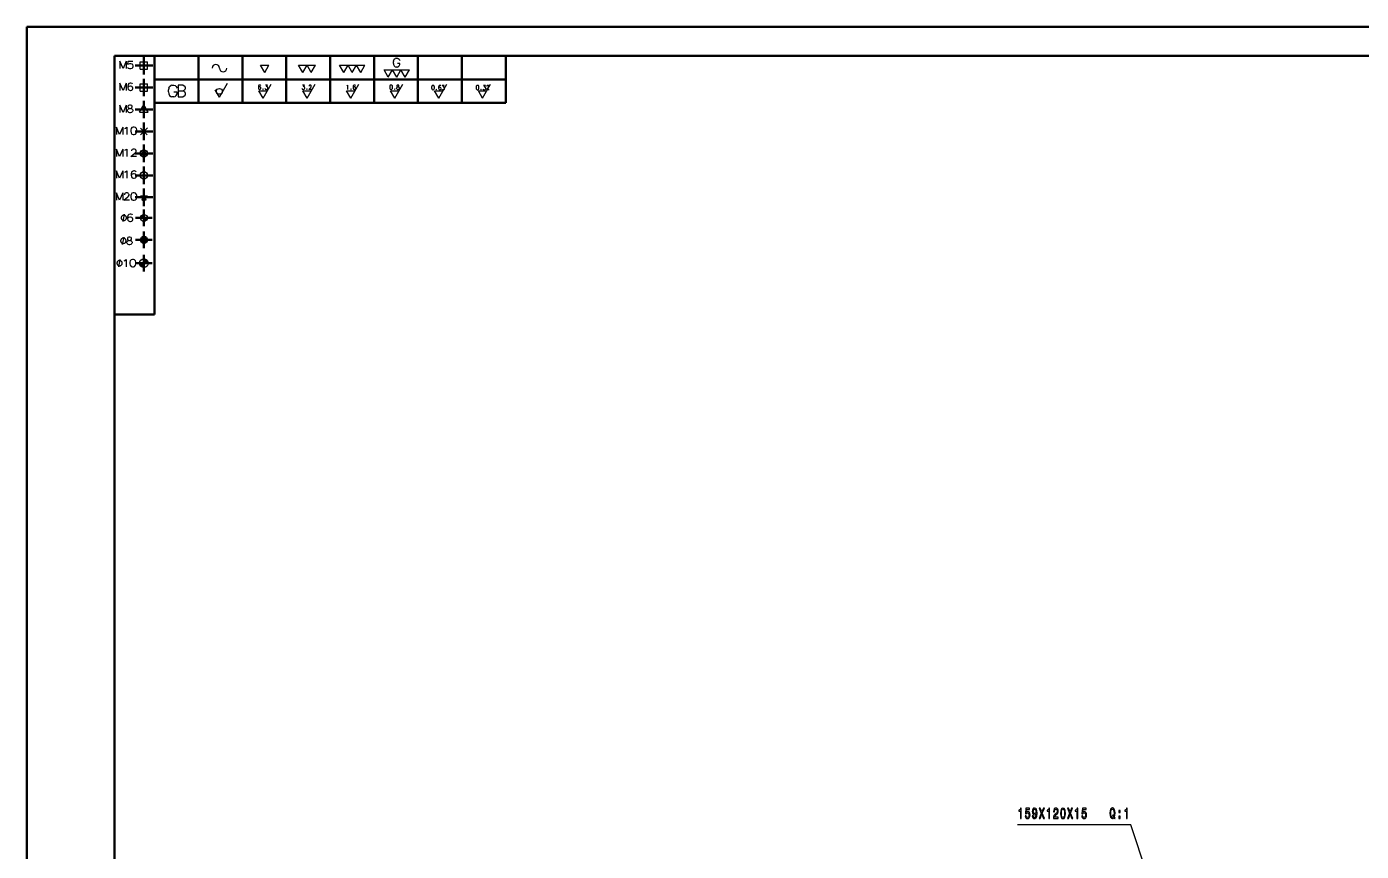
# Model space of a CAD drawing. Extents: x 0 to 1189, y 0 to 841.
# Drawn here: x 0 to 456, y 559.3 to 841 of the extents above; entities that cross this region are included whole.
import ezdxf

# ---------------------------------------------------------------- set-up
doc = ezdxf.new("R2010")
doc.units = 0

msp = doc.modelspace()

# ---------------------------------------------------------------- linework, layer by layer
at = {"color": 7, "lineweight": 50}
for p, q in [((1189, 841), (0, 841)), ((0, 0), (0, 841)), ((30, 10), (30, 831)), ((1179, 831), (30, 831)), ((40.05, 830.72), (40.05, 824.72)), ((43.7, 815), (43.7, 831)), ((43.7, 831), (43.7, 742.7)), ((58.7, 815), (58.7, 831)), ((73.7, 815), (73.7, 831)), ((88.7, 815), (88.7, 831)), ((103.7, 815), (103.7, 831)), ((118.7, 815), (118.7, 831)), ((133.7, 815), (133.7, 831)), ((148.7, 815), (148.7, 831)), ((163.7, 831), (163.7, 815)), ((43.05, 827.72), (37.05, 827.72)), ((40.05, 823.22), (40.05, 817.22)), ((43.7, 823), (163.7, 823)), ((43.05, 820.22), (37.05, 820.22)), ((43.05, 812.72), (37.05, 812.72)), ((40.05, 815.72), (40.05, 809.72)), ((163.7, 815), (43.7, 815)), ((40.05, 808.22), (40.05, 802.22)), ((43.05, 805.22), (37.05, 805.22)), ((40.05, 794.72), (40.05, 800.72)), ((43.05, 797.72), (37.05, 797.72)), ((43.05, 790.22), (37.05, 790.22)), ((40.05, 787.22), (40.05, 793.22)), ((40.05, 785.72), (40.05, 779.72)), ((43.05, 782.72), (37.05, 782.72)), ((37.21, 775.7), (42.92, 775.7)), ((40.07, 772.9), (40.07, 778.51)), ((40.07, 765.35), (40.07, 771.06)), ((37.21, 768.2), (42.92, 768.2)), ((40.05, 757.42), (40.05, 763.03)), ((37.19, 760.22), (42.9, 760.22)), ((43.7, 742.7), (30, 742.7))]:
    msp.add_line(p, q, dxfattribs=at)
at = {"color": 7, "lineweight": 25}
for p, q in [((38.8, 826.47), (38.8, 828.97)), ((38.8, 828.97), (41.3, 828.97)), ((38.8, 826.47), (41.3, 826.47)), ((41.3, 826.47), (41.3, 828.97)), ((79.89, 827.91), (82.78, 827.91)), ((81.34, 825.41), (79.89, 827.91)), ((81.34, 825.41), (82.78, 827.91)), ((92.92, 827.91), (98.69, 827.91)), ((94.36, 825.41), (92.92, 827.91)), ((94.36, 825.41), (95.8, 827.91)), ((97.25, 825.41), (95.8, 827.91)), ((97.25, 825.41), (98.69, 827.91)), ((106.9, 827.91), (115.56, 827.91)), ((108.35, 825.41), (106.9, 827.91)), ((108.35, 825.41), (109.79, 827.91)), ((111.23, 825.41), (109.79, 827.91)), ((111.23, 825.41), (112.68, 827.91)), ((114.12, 825.41), (112.68, 827.91)), ((114.12, 825.41), (115.56, 827.91)), ((123.55, 823.74), (122.1, 826.24)), ((122.1, 826.24), (130.76, 826.24)), ((123.55, 823.74), (124.99, 826.24)), ((126.43, 823.74), (124.99, 826.24)), ((126.43, 823.74), (127.88, 826.24)), ((129.32, 823.74), (127.88, 826.24)), ((129.32, 823.74), (130.76, 826.24)), ((38.8, 821.47), (41.3, 821.47)), ((38.8, 818.97), (38.8, 821.47)), ((41.3, 818.97), (41.3, 821.47)), ((65.83, 816.9), (68.58, 821.67)), ((80.78, 816.54), (83.53, 821.32)), ((95.78, 816.54), (98.53, 821.32)), ((110.78, 816.54), (113.53, 821.32)), ((125.78, 816.54), (128.53, 821.32)), ((140.78, 816.54), (143.53, 821.32)), ((155.78, 816.54), (158.53, 821.32)), ((38.8, 818.97), (41.3, 818.97)), ((65.83, 816.9), (64.38, 819.4)), ((80.78, 816.54), (79.33, 819.04)), ((79.33, 819.04), (82.22, 819.04)), ((95.78, 816.54), (94.33, 819.04)), ((94.33, 819.04), (97.22, 819.04)), ((110.78, 816.54), (109.33, 819.04)), ((109.33, 819.04), (112.22, 819.04)), ((125.78, 816.54), (124.33, 819.04)), ((124.33, 819.04), (127.22, 819.04)), ((140.78, 816.54), (139.33, 819.04)), ((139.33, 819.04), (142.22, 819.04)), ((155.78, 816.54), (154.33, 819.04)), ((154.33, 819.04), (157.22, 819.04)), ((38.6, 811.82), (40.05, 814.32)), ((38.6, 811.82), (41.49, 811.82)), ((41.49, 811.82), (40.05, 814.32)), ((38.91, 804.09), (41.29, 806.47)), ((38.93, 806.34), (41.17, 804.1)), ((39.16, 798.61), (40.93, 796.84)), ((39.16, 796.84), (40.93, 798.61)), ((41.23, 783.11), (38.86, 783.11)), ((38.86, 783.11), (40.78, 781.71)), ((40.05, 783.97), (39.31, 781.71)), ((39.31, 781.71), (41.23, 783.11)), ((40.78, 781.71), (40.05, 783.97)), ((38.9, 775.7), (40.07, 776.87)), ((41.23, 775.7), (40.07, 774.54)), ((40.07, 769.42), (39.01, 767.59)), ((39.01, 767.59), (41.12, 767.59)), ((40.07, 769.42), (41.12, 767.59))]:
    msp.add_line(p, q, dxfattribs=at)
for points in [[(125.58, 829.89), (125.89, 830.13)], [(126.2, 830.23), (125.89, 830.13)], [(126.2, 830.23), (126.66, 830.23)], [(126.66, 830.23), (126.97, 830.13), (127.28, 829.89), (127.48, 829.5)], [(34.04, 829.21), (32.95, 826.71), (31.86, 829.21), (31.86, 826.71)], [(34.04, 829.21), (34.04, 826.71)], [(34.4, 827.15), (34.52, 826.95), (34.64, 826.83), (35.09, 826.71), (35.53, 826.71), (36.01, 826.83), (36.26, 827.07), (36.38, 827.43), (36.38, 827.68), (36.26, 828.04), (36.01, 828.24), (35.53, 828.36), (35.09, 828.36), (34.72, 828.24), (34.6, 828.12), (34.72, 829.21), (36.22, 829.21)], [(125.39, 829.5), (125.31, 829.06)], [(125.31, 828.48), (125.31, 829.06)], [(125.31, 828.48), (125.39, 828.05)], [(125.39, 829.5), (125.58, 829.89)], [(125.39, 828.05), (125.58, 827.61)], [(125.58, 827.61), (125.89, 827.32)], [(125.89, 827.32), (126.2, 827.23)], [(126.66, 827.23), (126.2, 827.23)], [(126.66, 827.23), (126.97, 827.32), (127.28, 827.61), (127.48, 828.05)], [(127.48, 828.05), (127.48, 828.44), (126.7, 828.44)], [(34.04, 821.71), (32.95, 819.21), (31.86, 821.71), (31.86, 819.21)], [(34.04, 821.71), (34.04, 819.21)], [(36.17, 821.39), (36.05, 821.59), (35.61, 821.71), (35.37, 821.71), (34.92, 821.59), (34.64, 821.27), (34.52, 820.7), (34.52, 820.14), (34.64, 819.69), (34.88, 819.41), (35.33, 819.21), (35.49, 819.21), (35.93, 819.33), (36.17, 819.57), (36.3, 819.89), (36.3, 820.02), (36.17, 820.34), (35.93, 820.58), (35.49, 820.7), (35.33, 820.7), (34.88, 820.58), (34.64, 820.38), (34.52, 820.1)], [(48.83, 820.57), (49.24, 820.89)], [(49.65, 821.02), (49.24, 820.89)], [(49.65, 821.02), (50.27, 821.02)], [(50.27, 821.02), (50.69, 820.89), (51.1, 820.57), (51.36, 820.05)], [(53.47, 821.02), (51.72, 821.02)], [(51.72, 821.02), (51.72, 817.02)], [(53.47, 821.02), (53.84, 820.83), (54.2, 820.38), (54.2, 819.73), (53.94, 819.34), (53.58, 819.09), (53.94, 818.83), (54.2, 818.31), (54.2, 817.67), (53.84, 817.22), (53.47, 817.02)], [(79.95, 820.89), (79.89, 821.01), (79.67, 821.08), (79.56, 821.08), (79.35, 821.01), (79.21, 820.81), (79.15, 820.48), (79.15, 820.14), (79.21, 819.87), (79.33, 819.7), (79.54, 819.58), (79.62, 819.58), (79.83, 819.65), (79.95, 819.8), (80, 819.99), (80, 820.06), (79.95, 820.26), (79.83, 820.4), (79.62, 820.48), (79.54, 820.48), (79.33, 820.4), (79.21, 820.28), (79.15, 820.11)], [(81.42, 819.85), (81.47, 819.73), (81.53, 819.65), (81.75, 819.58), (81.96, 819.58), (82.19, 819.65), (82.31, 819.8), (82.37, 820.02), (82.37, 820.16), (82.31, 820.38), (82.25, 820.45), (82.13, 820.52), (81.86, 820.52), (82.27, 821.08), (81.55, 821.08)], [(94.06, 819.85), (94.12, 819.73), (94.18, 819.65), (94.39, 819.58), (94.6, 819.58), (94.83, 819.65), (94.95, 819.8), (95.01, 820.02), (95.01, 820.16), (94.95, 820.38), (94.89, 820.45), (94.78, 820.52), (94.5, 820.52), (94.91, 821.08), (94.19, 821.08)], [(97.31, 819.58), (96.38, 819.58), (97.04, 820.26), (97.18, 820.45), (97.23, 820.6), (97.23, 820.74), (97.18, 820.91), (97.12, 821.01), (96.98, 821.08), (96.75, 821.08), (96.61, 821.01), (96.56, 820.94), (96.48, 820.79), (96.48, 820.72)], [(109.34, 820.81), (109.45, 820.89)], [(109.45, 820.89), (109.67, 821.08), (109.67, 819.58)], [(112.34, 820.89), (112.28, 821.01), (112.07, 821.08), (111.95, 821.08), (111.74, 821.01), (111.6, 820.81), (111.54, 820.48), (111.54, 820.14), (111.6, 819.87), (111.72, 819.7), (111.93, 819.58), (112.01, 819.58), (112.22, 819.65), (112.34, 819.8), (112.4, 819.99), (112.4, 820.06), (112.34, 820.26), (112.22, 820.4), (112.01, 820.48), (111.93, 820.48), (111.72, 820.4), (111.6, 820.28), (111.54, 820.11)], [(126.44, 819.75), (126.38, 819.89), (126.38, 820.04), (126.44, 820.19), (126.58, 820.33), (126.98, 820.48), (127.08, 820.52), (127.14, 820.6), (127.18, 820.72), (127.18, 820.89), (127.1, 821.01)], [(126.56, 821.01), (126.48, 820.89), (126.48, 820.72), (126.52, 820.6), (126.58, 820.52), (126.67, 820.48), (127.1, 820.33)], [(127.1, 821.01), (126.9, 821.08), (126.75, 821.08), (126.56, 821.01)], [(141.52, 820.75), (141.47, 820.88), (141.25, 820.95), (141.14, 820.95), (140.92, 820.88), (140.79, 820.68), (140.73, 820.34), (140.73, 820), (140.79, 819.74), (140.91, 819.57), (141.12, 819.45), (141.2, 819.45), (141.41, 819.52), (141.52, 819.67), (141.58, 819.86), (141.58, 819.93), (141.52, 820.13), (141.41, 820.27), (141.2, 820.34), (141.12, 820.34), (140.91, 820.27), (140.79, 820.15), (140.73, 819.98)], [(141.83, 819.71), (141.89, 819.59), (141.95, 819.52), (142.16, 819.45), (142.38, 819.45), (142.61, 819.52), (142.72, 819.67), (142.78, 819.88), (142.78, 820.03), (142.72, 820.25), (142.67, 820.32), (142.55, 820.39), (142.28, 820.39), (142.69, 820.95), (141.97, 820.95)], [(155.91, 819.71), (155.97, 819.59), (156.03, 819.52), (156.24, 819.45), (156.45, 819.45), (156.68, 819.52), (156.8, 819.67), (156.86, 819.88), (156.86, 820.03), (156.8, 820.25), (156.74, 820.32), (156.63, 820.39), (156.36, 820.39), (156.76, 820.95), (156.05, 820.95)], [(158, 819.45), (157.07, 819.45), (157.73, 820.13), (157.86, 820.32), (157.92, 820.46), (157.92, 820.61), (157.86, 820.78), (157.81, 820.88), (157.67, 820.95), (157.44, 820.95), (157.3, 820.88), (157.25, 820.8), (157.17, 820.66), (157.17, 820.59)], [(48.57, 820.05), (48.47, 819.47)], [(48.47, 818.7), (48.47, 819.47)], [(48.47, 818.7), (48.57, 818.12)], [(48.57, 820.05), (48.83, 820.57)], [(48.57, 818.12), (48.83, 817.54)], [(48.83, 817.54), (49.24, 817.15)], [(49.24, 817.15), (49.65, 817.02)], [(50.27, 817.02), (49.65, 817.02)], [(50.27, 817.02), (50.69, 817.15), (51.1, 817.54), (51.36, 818.12)], [(51.36, 818.12), (51.36, 818.63), (50.33, 818.63)], [(51.72, 819.09), (53.58, 819.09)], [(51.72, 817.02), (53.47, 817.02)], [(80.72, 819.77), (80.66, 819.7)], [(80.66, 819.7), (80.66, 819.65)], [(80.66, 819.65), (80.72, 819.58)], [(80.72, 819.77), (80.76, 819.77)], [(80.72, 819.58), (80.76, 819.58)], [(80.82, 819.7), (80.76, 819.77)], [(80.76, 819.58), (80.82, 819.65)], [(80.82, 819.7), (80.82, 819.65)], [(95.68, 819.77), (95.63, 819.7)], [(95.63, 819.7), (95.63, 819.65)], [(95.63, 819.65), (95.68, 819.58)], [(95.68, 819.77), (95.72, 819.77)], [(95.68, 819.58), (95.72, 819.58)], [(95.78, 819.7), (95.72, 819.77)], [(95.72, 819.58), (95.78, 819.65)], [(95.78, 819.7), (95.78, 819.65)], [(110.79, 819.77), (110.73, 819.7)], [(110.73, 819.7), (110.73, 819.65)], [(110.73, 819.65), (110.79, 819.58)], [(110.79, 819.77), (110.83, 819.77)], [(110.79, 819.58), (110.83, 819.58)], [(110.89, 819.7), (110.83, 819.77)], [(110.83, 819.58), (110.89, 819.65)], [(110.89, 819.7), (110.89, 819.65)], [(125.68, 819.77), (125.63, 819.7)], [(125.63, 819.7), (125.63, 819.65)], [(125.63, 819.65), (125.68, 819.58)], [(125.68, 819.77), (125.72, 819.77)], [(125.68, 819.58), (125.72, 819.58)], [(125.78, 819.7), (125.72, 819.77)], [(125.72, 819.58), (125.78, 819.65)], [(125.78, 819.7), (125.78, 819.65)], [(126.44, 819.75), (126.56, 819.65), (126.75, 819.58), (126.9, 819.58), (127.1, 819.65)], [(127.23, 820.19), (127.1, 820.33)], [(127.23, 820.19), (127.29, 820.04), (127.29, 819.89), (127.23, 819.75), (127.1, 819.65)], [(139.98, 819.64), (139.92, 819.57)], [(139.92, 819.57), (139.92, 819.52)], [(139.92, 819.52), (139.98, 819.45)], [(139.98, 819.64), (140.02, 819.64)], [(139.98, 819.45), (140.02, 819.45)], [(140.07, 819.57), (140.02, 819.64)], [(140.02, 819.45), (140.07, 819.52)], [(140.07, 819.57), (140.07, 819.52)], [(155.21, 819.64), (155.16, 819.57)], [(155.16, 819.57), (155.16, 819.52)], [(155.16, 819.52), (155.21, 819.45)], [(155.21, 819.64), (155.25, 819.64)], [(155.21, 819.45), (155.25, 819.45)], [(155.31, 819.57), (155.25, 819.64)], [(155.25, 819.45), (155.31, 819.52)], [(155.31, 819.57), (155.31, 819.52)], [(34.04, 814.21), (32.95, 811.71), (31.86, 814.21), (31.86, 811.71)], [(34.04, 814.21), (34.04, 811.71)], [(34.52, 811.99), (34.4, 812.23), (34.4, 812.47), (34.52, 812.72), (34.8, 812.96), (35.65, 813.2), (35.85, 813.28), (35.97, 813.4), (36.05, 813.6), (36.05, 813.89), (35.89, 814.09)], [(34.52, 811.99), (34.76, 811.83), (35.17, 811.71), (35.49, 811.71), (35.89, 811.83)], [(34.76, 814.09), (34.6, 813.89), (34.6, 813.6), (34.68, 813.4), (34.8, 813.28), (35.01, 813.2), (35.89, 812.96)], [(35.89, 814.09), (35.49, 814.21), (35.17, 814.21), (34.76, 814.09)], [(36.17, 812.72), (35.89, 812.96)], [(36.17, 812.72), (36.3, 812.47), (36.3, 812.23), (36.17, 811.99), (35.89, 811.83)], [(32.83, 806.71), (31.74, 804.21), (30.65, 806.71), (30.65, 804.21)], [(32.83, 806.71), (32.83, 804.21)], [(33.55, 806.27), (33.8, 806.39)], [(33.8, 806.39), (34.24, 806.71), (34.24, 804.21)], [(32.83, 799.21), (31.74, 796.71), (30.65, 799.21), (30.65, 796.71)], [(32.83, 799.21), (32.83, 796.71)], [(33.55, 798.77), (33.8, 798.89)], [(33.8, 798.89), (34.24, 799.21), (34.24, 796.71)], [(37.55, 796.71), (35.61, 796.71), (36.98, 797.84), (37.26, 798.16), (37.38, 798.4), (37.38, 798.64), (37.26, 798.93), (37.14, 799.09), (36.86, 799.21), (36.38, 799.21), (36.09, 799.09), (35.97, 798.97), (35.81, 798.72), (35.81, 798.6)], [(32.83, 791.71), (31.74, 789.21), (30.65, 791.71), (30.65, 789.21)], [(32.83, 791.71), (32.83, 789.21)], [(33.55, 791.27), (33.8, 791.39)], [(33.8, 791.39), (34.24, 791.71), (34.24, 789.21)], [(37.38, 791.39), (37.26, 791.59), (36.82, 791.71), (36.58, 791.71), (36.13, 791.59), (35.85, 791.27), (35.73, 790.7), (35.73, 790.14), (35.85, 789.69), (36.09, 789.41), (36.54, 789.21), (36.7, 789.21), (37.14, 789.33), (37.38, 789.57), (37.51, 789.89), (37.51, 790.02), (37.38, 790.34), (37.14, 790.58), (36.7, 790.7), (36.54, 790.7), (36.09, 790.58), (35.85, 790.38), (35.73, 790.1)], [(32.83, 784.21), (31.74, 781.71), (30.65, 784.21), (30.65, 781.71)], [(32.83, 784.21), (32.83, 781.71)], [(35.13, 781.71), (33.19, 781.71), (34.56, 782.84), (34.84, 783.16), (34.97, 783.4), (34.97, 783.64), (34.84, 783.93), (34.72, 784.09), (34.44, 784.21), (33.96, 784.21), (33.67, 784.09), (33.55, 783.97), (33.39, 783.72), (33.39, 783.6)], [(32.92, 774.46), (33.42, 776.96)], [(36.11, 776.64), (35.99, 776.84), (35.54, 776.96), (35.3, 776.96), (34.86, 776.84), (34.57, 776.52), (34.45, 775.96), (34.45, 775.39), (34.57, 774.95), (34.82, 774.67), (35.26, 774.46), (35.42, 774.46), (35.87, 774.59), (36.11, 774.83), (36.23, 775.15), (36.23, 775.27), (36.11, 775.59), (35.87, 775.84), (35.42, 775.96), (35.26, 775.96), (34.82, 775.84), (34.57, 775.63), (34.45, 775.35)], [(32.78, 766.62), (33.28, 769.12)], [(34.31, 766.91), (34.19, 767.15), (34.19, 767.39), (34.31, 767.63), (34.59, 767.87), (35.44, 768.12), (35.64, 768.2), (35.76, 768.32), (35.84, 768.52), (35.84, 768.8), (35.68, 769)], [(34.31, 766.91), (34.55, 766.75), (34.95, 766.62), (35.28, 766.62), (35.68, 766.75)], [(34.55, 769), (34.39, 768.8), (34.39, 768.52), (34.47, 768.32), (34.59, 768.2), (34.79, 768.12), (35.68, 767.87)], [(35.68, 769), (35.28, 769.12), (34.95, 769.12), (34.55, 769)], [(35.96, 767.63), (35.68, 767.87)], [(35.96, 767.63), (36.08, 767.39), (36.08, 767.15), (35.96, 766.91), (35.68, 766.75)], [(31.49, 758.98), (31.99, 761.48)], [(33.26, 761.04), (33.5, 761.16)], [(33.5, 761.16), (33.95, 761.48), (33.95, 758.98)], [(393.79, 518.46), (377.23, 568.36), (338.57, 568.36)]]:
    msp.add_lwpolyline(points, dxfattribs=at)
for points in [[(124.45, 821.08), (124.23, 821.01), (124.1, 820.77), (124.04, 820.52), (124.04, 820.21), (124.1, 819.89), (124.23, 819.65), (124.45, 819.58), (124.6, 819.58), (124.81, 819.65), (124.95, 819.89), (125.01, 820.19), (125.01, 820.52), (124.95, 820.77), (124.81, 821.01), (124.6, 821.08)], [(138.74, 820.95), (138.52, 820.88), (138.39, 820.63), (138.33, 820.39), (138.33, 820.08), (138.39, 819.76), (138.52, 819.52), (138.74, 819.45), (138.89, 819.45), (139.11, 819.52), (139.24, 819.76), (139.3, 820.05), (139.3, 820.39), (139.24, 820.63), (139.11, 820.88), (138.89, 820.95)], [(153.97, 820.95), (153.76, 820.88), (153.63, 820.63), (153.57, 820.39), (153.57, 820.08), (153.63, 819.76), (153.76, 819.52), (153.97, 819.45), (154.13, 819.45), (154.34, 819.52), (154.48, 819.76), (154.54, 820.05), (154.54, 820.39), (154.48, 820.63), (154.34, 820.88), (154.13, 820.95)], [(36.42, 806.71), (35.97, 806.59), (35.69, 806.18), (35.57, 805.78), (35.57, 805.26), (35.69, 804.73), (35.97, 804.33), (36.42, 804.21), (36.74, 804.21), (37.18, 804.33), (37.47, 804.73), (37.59, 805.22), (37.59, 805.78), (37.47, 806.18), (37.18, 806.59), (36.74, 806.71)], [(36.42, 784.21), (35.97, 784.09), (35.69, 783.68), (35.57, 783.28), (35.57, 782.76), (35.69, 782.23), (35.97, 781.83), (36.42, 781.71), (36.74, 781.71), (37.18, 781.83), (37.47, 782.23), (37.59, 782.72), (37.59, 783.28), (37.47, 783.68), (37.18, 784.09), (36.74, 784.21)], [(34.09, 775.71), (34.09, 775.8), (34.05, 775.96), (34.01, 776.09), (33.97, 776.17), (33.88, 776.3), (33.76, 776.42), (33.63, 776.51), (33.55, 776.55), (33.42, 776.59), (33.26, 776.63), (33.17, 776.63), (33.09, 776.63), (32.92, 776.59), (32.8, 776.55), (32.72, 776.51), (32.59, 776.42), (32.47, 776.3), (32.38, 776.17), (32.34, 776.09), (32.3, 775.96), (32.26, 775.8), (32.26, 775.71), (32.26, 775.63), (32.3, 775.46), (32.34, 775.34), (32.38, 775.26), (32.47, 775.13), (32.59, 775.01), (32.72, 774.92), (32.8, 774.88), (32.92, 774.84), (33.09, 774.8), (33.17, 774.8), (33.26, 774.8), (33.42, 774.84), (33.55, 774.88), (33.63, 774.92), (33.76, 775.01), (33.88, 775.13), (33.97, 775.26), (34.01, 775.34), (34.05, 775.46), (34.09, 775.63)], [(33.95, 767.87), (33.95, 767.96), (33.9, 768.12), (33.86, 768.25), (33.82, 768.33), (33.74, 768.46), (33.61, 768.58), (33.49, 768.67), (33.4, 768.71), (33.28, 768.75), (33.11, 768.79), (33.03, 768.79), (32.95, 768.79), (32.78, 768.75), (32.65, 768.71), (32.57, 768.67), (32.45, 768.58), (32.32, 768.46), (32.24, 768.33), (32.2, 768.25), (32.15, 768.12), (32.11, 767.96), (32.11, 767.87), (32.11, 767.79), (32.15, 767.62), (32.2, 767.5), (32.24, 767.42), (32.32, 767.29), (32.45, 767.17), (32.57, 767.08), (32.65, 767.04), (32.78, 767), (32.95, 766.96), (33.03, 766.96), (33.11, 766.96), (33.28, 767), (33.4, 767.04), (33.49, 767.08), (33.61, 767.17), (33.74, 767.29), (33.82, 767.42), (33.86, 767.5), (33.9, 767.62), (33.95, 767.79)], [(32.66, 760.23), (32.66, 760.32), (32.61, 760.48), (32.57, 760.61), (32.53, 760.69), (32.45, 760.82), (32.32, 760.94), (32.2, 761.02), (32.11, 761.07), (31.99, 761.11), (31.82, 761.15), (31.74, 761.15), (31.66, 761.15), (31.49, 761.11), (31.36, 761.07), (31.28, 761.02), (31.16, 760.94), (31.03, 760.82), (30.95, 760.69), (30.91, 760.61), (30.86, 760.48), (30.82, 760.32), (30.82, 760.23), (30.82, 760.15), (30.86, 759.98), (30.91, 759.86), (30.95, 759.77), (31.03, 759.65), (31.16, 759.52), (31.28, 759.44), (31.36, 759.4), (31.49, 759.36), (31.66, 759.32), (31.74, 759.32), (31.82, 759.32), (31.99, 759.36), (32.11, 759.4), (32.2, 759.44), (32.32, 759.52), (32.45, 759.65), (32.53, 759.77), (32.57, 759.86), (32.61, 759.98), (32.66, 760.15)], [(36.12, 761.48), (35.68, 761.36), (35.4, 760.96), (35.28, 760.55), (35.28, 760.03), (35.4, 759.51), (35.68, 759.1), (36.12, 758.98), (36.45, 758.98), (36.89, 759.1), (37.17, 759.51), (37.29, 759.99), (37.29, 760.55), (37.17, 760.96), (36.89, 761.36), (36.45, 761.48)], [(339.54, 570.55), (339.85, 570.55), (339.85, 574.08), (339.62, 574.08), (339.56, 573.77), (339.44, 573.57), (339.25, 573.44), (338.99, 573.4), (338.99, 573.05), (339.54, 573.05)], [(341.17, 571.47), (341.24, 571.05), (341.41, 570.73), (341.66, 570.53), (341.97, 570.45), (342.32, 570.54), (342.59, 570.79), (342.76, 571.18), (342.83, 571.69), (342.77, 572.16), (342.6, 572.53), (342.35, 572.76), (342.01, 572.85), (341.76, 572.79), (341.56, 572.62), (341.65, 573.57), (342.7, 573.57), (342.7, 573.98), (341.42, 573.98), (341.24, 572.12), (341.51, 572.12), (341.71, 572.36), (341.96, 572.45), (342.18, 572.39), (342.35, 572.23), (342.46, 571.98), (342.49, 571.66), (342.46, 571.35), (342.35, 571.1), (342.18, 570.94), (341.96, 570.89), (341.78, 570.92), (341.64, 571.04), (341.54, 571.22), (341.49, 571.47)], [(343.61, 571.42), (343.66, 571.02), (343.81, 570.72), (344.04, 570.52), (344.35, 570.45), (344.55, 570.49), (344.73, 570.58), (344.89, 570.74), (345.02, 570.96), (345.12, 571.24), (345.2, 571.58), (345.24, 571.97), (345.26, 572.43), (345.2, 573.14), (345.03, 573.66), (344.76, 573.97), (344.4, 574.08), (344.06, 573.99), (343.81, 573.75), (343.64, 573.37), (343.59, 572.9), (343.64, 572.42), (343.8, 572.05), (344.04, 571.82), (344.35, 571.74), (344.67, 571.84), (344.92, 572.13), (344.86, 571.57), (344.75, 571.17), (344.58, 570.94), (344.35, 570.86), (344.17, 570.9), (344.04, 571.01), (343.96, 571.18), (343.92, 571.42)], [(343.92, 572.91), (343.96, 573.22), (344.05, 573.47), (344.2, 573.63), (344.4, 573.68), (344.6, 573.63), (344.75, 573.47), (344.85, 573.23), (344.89, 572.91), (344.85, 572.6), (344.75, 572.36), (344.6, 572.21), (344.39, 572.16), (344.2, 572.21), (344.05, 572.36), (343.96, 572.59)], [(345.94, 570.55), (346.3, 570.55), (346.84, 571.97), (347.4, 570.55), (347.76, 570.55), (347.02, 572.35), (347.72, 574.06), (347.38, 574.06), (346.85, 572.76), (346.34, 574.06), (345.98, 574.06), (346.68, 572.35)], [(349.2, 570.55), (349.51, 570.55), (349.51, 574.08), (349.28, 574.08), (349.22, 573.77), (349.09, 573.57), (348.9, 573.44), (348.64, 573.4), (348.64, 573.05), (349.2, 573.05)], [(350.84, 570.55), (352.47, 570.55), (352.47, 570.99), (351.18, 570.99), (351.25, 571.23), (351.38, 571.42), (351.76, 571.78), (351.96, 571.93), (352.19, 572.15), (352.35, 572.4), (352.44, 572.7), (352.47, 573.04), (352.42, 573.46), (352.26, 573.79), (352.01, 574), (351.69, 574.08), (351.36, 573.99), (351.11, 573.76), (350.95, 573.38), (350.89, 572.88), (350.89, 572.81), (351.21, 572.81), (351.21, 572.85), (351.24, 573.19), (351.33, 573.44), (351.48, 573.61), (351.67, 573.66), (351.87, 573.61), (352.02, 573.48), (352.11, 573.29), (352.15, 573.04), (352.12, 572.81), (352.06, 572.61), (351.95, 572.44), (351.8, 572.29), (351.6, 572.13), (351.26, 571.82), (351.02, 571.48), (350.88, 571.08), (350.84, 570.57)], [(353.26, 572.26), (353.32, 571.47), (353.48, 570.91), (353.73, 570.56), (354.09, 570.45), (354.44, 570.56), (354.7, 570.91), (354.86, 571.47), (354.91, 572.26), (354.86, 573.05), (354.79, 573.36), (354.7, 573.62), (354.44, 573.96), (354.09, 574.08), (353.73, 573.96), (353.48, 573.62), (353.32, 573.05)], [(353.59, 572.26), (353.62, 572.87), (353.71, 573.31), (353.86, 573.57), (354.09, 573.66), (354.32, 573.57), (354.47, 573.31), (354.56, 572.87), (354.58, 572.26), (354.56, 571.65), (354.47, 571.21), (354.32, 570.95), (354.09, 570.87), (353.86, 570.95), (353.71, 571.21), (353.62, 571.65)], [(355.6, 570.55), (355.96, 570.55), (356.5, 571.97), (357.06, 570.55), (357.42, 570.55), (356.68, 572.35), (357.38, 574.06), (357.04, 574.06), (356.51, 572.76), (356, 574.06), (355.64, 574.06), (356.34, 572.35)], [(358.86, 570.55), (359.17, 570.55), (359.17, 574.08), (358.94, 574.08), (358.87, 573.77), (358.75, 573.57), (358.56, 573.44), (358.3, 573.4), (358.3, 573.05), (358.86, 573.05)], [(360.48, 571.47), (360.56, 571.05), (360.73, 570.73), (360.97, 570.53), (361.29, 570.45), (361.64, 570.54), (361.91, 570.79), (362.08, 571.18), (362.14, 571.69), (362.08, 572.16), (361.92, 572.53), (361.66, 572.76), (361.33, 572.85), (361.07, 572.79), (360.87, 572.62), (360.97, 573.57), (362.01, 573.57), (362.01, 573.98), (360.74, 573.98), (360.55, 572.12), (360.83, 572.12), (361.02, 572.36), (361.28, 572.45), (361.5, 572.39), (361.67, 572.23), (361.77, 571.98), (361.81, 571.66), (361.77, 571.35), (361.66, 571.1), (361.49, 570.94), (361.28, 570.89), (361.1, 570.92), (360.96, 571.04), (360.85, 571.22), (360.8, 571.47)], [(371.52, 570.77), (371.78, 570.37), (371.97, 570.64), (371.68, 571.06), (371.83, 571.64), (371.87, 572.3), (371.81, 573.09), (371.73, 573.4), (371.63, 573.67), (371.35, 574.02), (371.18, 574.12), (370.99, 574.15), (370.63, 574.02), (370.35, 573.67), (370.17, 573.09), (370.11, 572.3), (370.17, 571.52), (370.35, 570.94), (370.62, 570.58), (370.99, 570.46), (371.29, 570.54)], [(371.31, 571.09), (371.16, 570.93), (370.99, 570.88), (370.77, 570.97), (370.59, 571.25), (370.48, 571.69), (370.44, 572.3), (370.48, 572.91), (370.59, 573.36), (370.77, 573.64), (370.99, 573.73), (371.21, 573.64), (371.39, 573.36), (371.5, 572.91), (371.54, 572.3), (371.51, 571.78), (371.45, 571.42), (371.22, 571.76), (371.04, 571.51)], [(373.17, 572.51), (373.64, 572.51), (373.64, 573.26), (373.17, 573.26)], [(373.17, 570.55), (373.64, 570.55), (373.64, 571.31), (373.17, 571.31)], [(375.76, 570.55), (376.07, 570.55), (376.07, 574.08), (375.84, 574.08), (375.78, 573.77), (375.65, 573.57), (375.46, 573.44), (375.2, 573.4), (375.2, 573.05), (375.76, 573.05)]]:
    msp.add_lwpolyline(points, close=True, dxfattribs=at)
for centre, radius in [((40.05, 827.72), 0.333), ((40.05, 827.72), 0.233), ((40.05, 827.72), 0.133), ((40.05, 827.72), 0.0333), ((65.83, 818.9), 1), ((40.05, 797.72), 1.25), ((40.05, 790.22), 1.25), ((40.05, 790.22), 0.333), ((40.05, 790.22), 0.233), ((40.05, 790.22), 0.133), ((40.05, 790.22), 0.0333), ((40.07, 775.7), 1.17), ((40.07, 768.2), 1.22), ((40.05, 760.22), 1.5)]:
    msp.add_circle(centre, radius, dxfattribs=at)
for centre, start, end in [((64.65, 826.86), 0, 180), ((67.15, 826.86), 180, 0)]:
    msp.add_arc(centre, 1.25, start, end, dxfattribs=at)
at = {"color": 3, "lineweight": 5}
for points in [[(40.07, 776.87), (38.9, 775.7), (40.07, 775.7)], [(40.07, 775.7), (40.07, 774.54), (41.23, 775.7)], [(39.36, 768.2), (38.86, 768.32), (38.85, 768.16), (38.85, 768.2)], [(39.36, 768.2), (38.85, 768.16), (38.86, 768.08), (38.85, 768.12)], [(39.36, 768.2), (38.9, 768.55), (38.86, 768.32), (38.87, 768.44)], [(39.36, 768.2), (38.86, 768.08), (38.87, 768), (38.86, 768.04)], [(39.36, 768.2), (38.87, 768), (38.88, 767.93), (38.87, 767.96)], [(39.36, 768.2), (38.88, 767.93), (38.9, 767.85), (38.89, 767.89)], [(39.36, 768.2), (38.99, 768.77), (38.9, 768.55), (38.94, 768.67)], [(39.36, 768.2), (38.9, 767.85), (38.93, 767.77), (38.92, 767.81)], [(39.36, 768.2), (38.93, 767.77), (38.96, 767.7), (38.94, 767.74)], [(39.36, 768.2), (38.96, 767.7), (38.99, 767.63), (38.98, 767.66)], [(39.36, 768.2), (39.13, 768.97), (38.99, 768.77), (39.06, 768.88)], [(39.36, 768.2), (38.99, 767.63), (39.01, 767.59)], [(40.07, 767.59), (39.01, 767.59), (39.1, 767.46), (39.06, 767.53)], [(40.07, 767.59), (39.1, 767.46), (39.21, 767.34), (39.15, 767.4)], [(39.36, 768.2), (39.29, 769.14), (39.13, 768.97), (39.21, 769.06)], [(40.07, 767.59), (39.21, 767.34), (39.33, 767.24), (39.26, 767.29)], [(39.36, 768.2), (40.07, 769.42), (39.29, 769.14), (39.39, 769.21)], [(40.07, 767.59), (39.33, 767.24), (39.46, 767.15), (39.39, 767.19)], [(40.07, 769.42), (39.49, 769.27), (39.39, 769.21)], [(40.07, 767.59), (39.46, 767.15), (39.6, 767.08), (39.53, 767.11)], [(40.07, 769.42), (39.71, 769.36), (39.49, 769.27), (39.6, 769.32)], [(40.07, 767.59), (39.6, 767.08), (39.75, 767.03), (39.68, 767.05)], [(40.07, 769.42), (39.95, 769.41), (39.71, 769.36), (39.83, 769.39)], [(40.07, 767.59), (39.75, 767.03), (39.91, 767), (39.83, 767.01)], [(40.07, 767.59), (39.91, 767), (40.07, 766.99), (39.99, 766.99)], [(40.77, 768.2), (40.18, 769.41), (40.07, 769.42)], [(41.12, 767.59), (40.07, 767.59), (40.22, 767), (40.15, 766.99)], [(40.07, 767.59), (40.07, 766.99), (40.15, 766.99)], [(40.77, 768.2), (40.42, 769.36), (40.18, 769.41), (40.3, 769.39)], [(41.12, 767.59), (40.22, 767), (40.38, 767.03), (40.3, 767.01)], [(41.12, 767.59), (40.38, 767.03), (40.53, 767.08), (40.46, 767.05)], [(40.77, 768.2), (40.64, 769.27), (40.42, 769.36), (40.53, 769.32)], [(41.12, 767.59), (40.53, 767.08), (40.67, 767.15), (40.6, 767.11)], [(40.77, 768.2), (40.84, 769.14), (40.64, 769.27), (40.74, 769.21)], [(41.12, 767.59), (40.67, 767.15), (40.81, 767.24), (40.74, 767.19)], [(41.28, 768.2), (40.84, 769.14), (41.12, 767.59), (40.77, 768.2)], [(41.12, 767.59), (40.81, 767.24), (40.92, 767.34), (40.87, 767.29)], [(41.28, 768.2), (41, 768.97), (40.84, 769.14), (40.92, 769.06)], [(41.12, 767.59), (40.92, 767.34), (41.03, 767.46), (40.98, 767.4)], [(41.28, 768.2), (41.14, 768.77), (41, 768.97), (41.08, 768.88)], [(41.12, 767.59), (41.03, 767.46), (41.08, 767.53)], [(41.28, 768.2), (41.12, 767.59), (41.16, 767.66), (41.14, 767.63)], [(41.28, 768.2), (41.23, 768.55), (41.14, 768.77), (41.19, 768.67)], [(41.28, 768.2), (41.16, 767.66), (41.19, 767.74), (41.17, 767.7)], [(41.28, 768.2), (41.19, 767.74), (41.22, 767.81), (41.2, 767.77)], [(41.28, 768.2), (41.22, 767.81), (41.24, 767.89), (41.23, 767.85)], [(41.28, 768.2), (41.27, 768.32), (41.23, 768.55), (41.26, 768.44)], [(41.28, 768.2), (41.24, 767.89), (41.26, 767.96), (41.25, 767.93)], [(41.28, 768.2), (41.26, 767.96), (41.27, 768.04), (41.26, 768)], [(41.28, 768.2), (41.27, 768.04), (41.28, 768.12), (41.27, 768.08)], [(41.28, 768.2), (41.28, 768.12), (41.28, 768.16)], [(41.55, 760.22), (40.19, 761.72), (40.05, 760.22), (40.05, 761.72)], [(41.55, 760.22), (40.48, 761.66), (40.19, 761.72), (40.34, 761.7)], [(41.55, 760.22), (40.75, 761.55), (40.48, 761.66), (40.62, 761.61)], [(40.05, 760.22), (38.55, 760.22), (38.57, 759.93), (38.55, 760.08)], [(40.05, 760.22), (38.57, 759.93), (38.66, 759.65), (38.61, 759.79)], [(40.05, 760.22), (38.66, 759.65), (38.8, 759.39), (38.72, 759.52)], [(40.05, 760.22), (38.8, 759.39), (38.99, 759.16), (38.89, 759.27)], [(40.05, 760.22), (38.99, 759.16), (39.21, 758.98), (39.09, 759.06)], [(40.05, 760.22), (39.21, 758.98), (39.47, 758.84), (39.34, 758.9)], [(40.05, 760.22), (39.47, 758.84), (39.75, 758.75), (39.61, 758.79)], [(40.05, 760.22), (39.75, 758.75), (40.05, 758.72), (39.9, 758.73)], [(41.55, 760.22), (41, 761.38), (40.75, 761.55), (40.88, 761.47)], [(41.55, 760.22), (41.21, 761.18), (41, 761.38), (41.11, 761.28)], [(41.55, 760.22), (41.37, 760.93), (41.21, 761.18), (41.29, 761.06)], [(41.55, 760.22), (41.48, 760.66), (41.37, 760.93), (41.43, 760.8)], [(41.55, 760.22), (41.54, 760.37), (41.48, 760.66), (41.52, 760.52)]]:
    msp.add_solid(points, dxfattribs=at)

doc.saveas('drawing.dxf')
